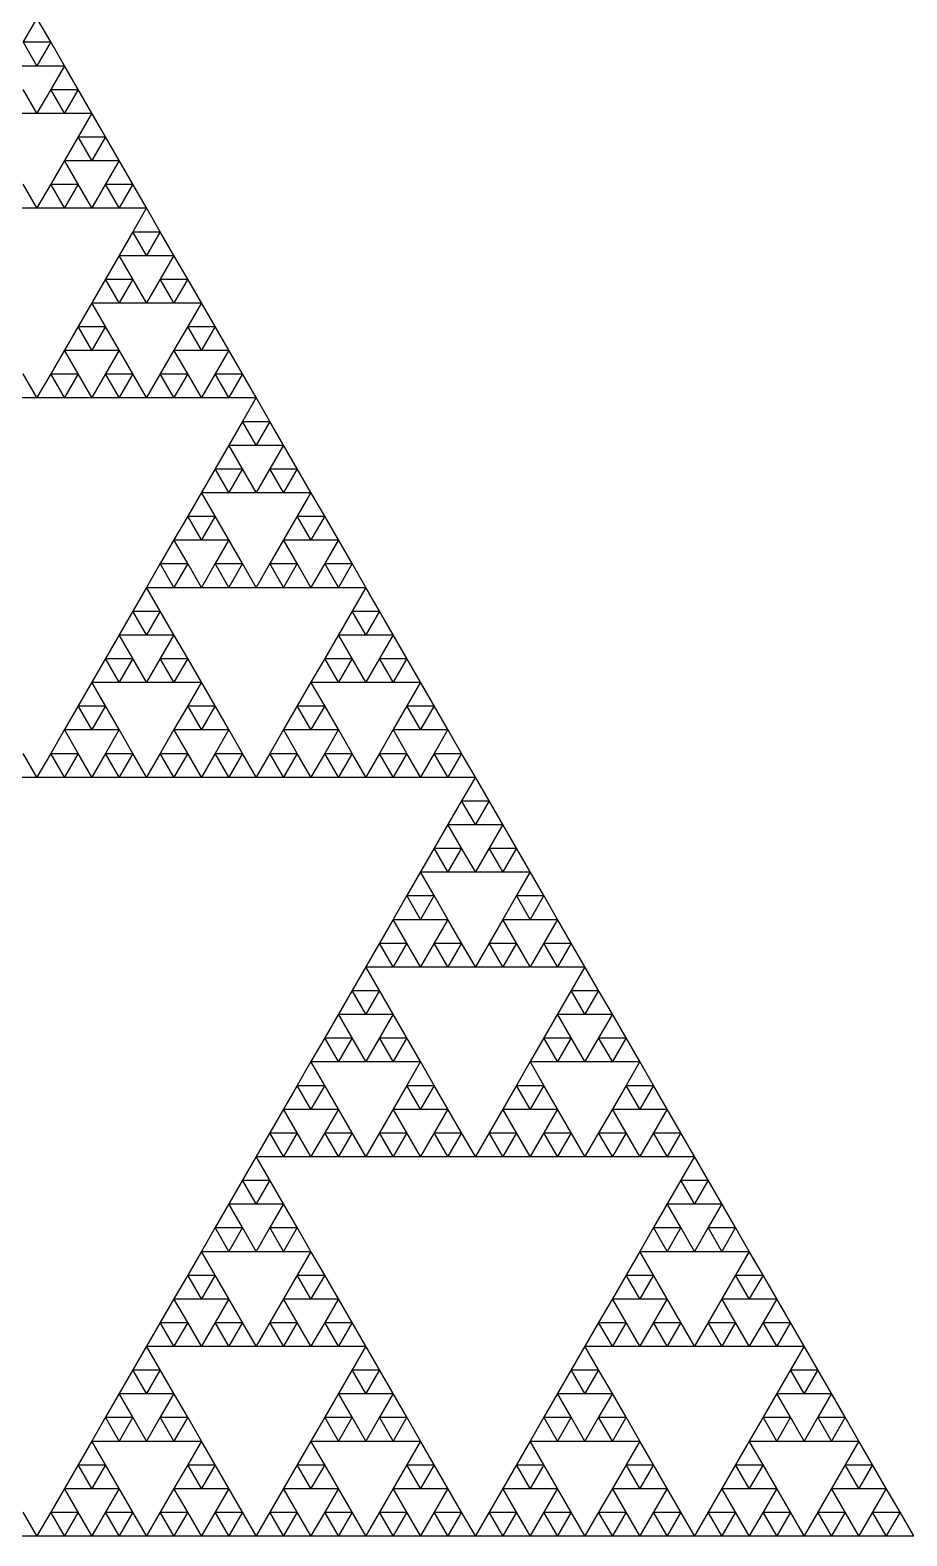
# Model space of a CAD drawing. Header units: metres. Extents: x -50 to 50, y -29 to 58.
# Drawn here: x 18.7 to 24.95, y -28.87 to -18.13 of the extents above; entities that cross this region are included whole.
import ezdxf

# ---------------------------------------------------------------- set-up
doc = ezdxf.new("R2010")
doc.units = ezdxf.units.M

msp = doc.modelspace()

# ---------------------------------------------------------------- linework, layer by layer
for p, q in [((18.75, -18.0422), (18.6523, -18.2114)), ((18.8477, -18.2114), (18.75, -18.0422)), ((18.75, -18.3805), (18.6523, -18.2114)), ((18.6523, -18.2114), (18.8477, -18.2114)), ((18.8477, -18.2114), (18.75, -18.3805)), ((18.9453, -18.3805), (18.8477, -18.2114)), ((18.5547, -18.3805), (18.75, -18.3805)), ((18.75, -18.3805), (18.9453, -18.3805)), ((18.9453, -18.3805), (18.8477, -18.5496)), ((19.043, -18.5496), (18.9453, -18.3805)), ((18.75, -18.7188), (18.6523, -18.5496)), ((18.8477, -18.5496), (18.75, -18.7188)), ((18.9453, -18.7188), (18.8477, -18.5496)), ((18.8477, -18.5496), (19.043, -18.5496)), ((19.043, -18.5496), (18.9453, -18.7188)), ((19.1406, -18.7188), (19.043, -18.5496)), ((18.5547, -18.7188), (18.75, -18.7188)), ((18.75, -18.7188), (18.9453, -18.7188)), ((18.9453, -18.7188), (19.1406, -18.7188)), ((19.1406, -18.7188), (19.043, -18.8879)), ((19.2383, -18.8879), (19.1406, -18.7188)), ((19.043, -18.8879), (18.9453, -19.0571)), ((19.1406, -19.0571), (19.043, -18.8879)), ((19.043, -18.8879), (19.2383, -18.8879)), ((19.2383, -18.8879), (19.1406, -19.0571)), ((19.3359, -19.0571), (19.2383, -18.8879)), ((18.9453, -19.0571), (18.8477, -19.2262)), ((19.043, -19.2262), (18.9453, -19.0571)), ((18.9453, -19.0571), (19.1406, -19.0571)), ((19.1406, -19.0571), (19.3359, -19.0571)), ((19.3359, -19.0571), (19.2383, -19.2262)), ((19.4336, -19.2262), (19.3359, -19.0571)), ((18.75, -19.3954), (18.6523, -19.2262)), ((18.8477, -19.2262), (18.75, -19.3954)), ((18.9453, -19.3954), (18.8477, -19.2262)), ((18.8477, -19.2262), (19.043, -19.2262)), ((19.043, -19.2262), (18.9453, -19.3954)), ((19.1406, -19.3954), (19.043, -19.2262)), ((19.2383, -19.2262), (19.1406, -19.3954)), ((19.3359, -19.3954), (19.2383, -19.2262)), ((19.2383, -19.2262), (19.4336, -19.2262)), ((19.4336, -19.2262), (19.3359, -19.3954)), ((19.5312, -19.3954), (19.4336, -19.2262)), ((18.5547, -19.3954), (18.75, -19.3954)), ((18.75, -19.3954), (18.9453, -19.3954)), ((18.9453, -19.3954), (19.1406, -19.3954)), ((19.1406, -19.3954), (19.3359, -19.3954)), ((19.3359, -19.3954), (19.5312, -19.3954)), ((19.5312, -19.3954), (19.4336, -19.5645)), ((19.6289, -19.5645), (19.5312, -19.3954)), ((19.4336, -19.5645), (19.3359, -19.7337)), ((19.5312, -19.7337), (19.4336, -19.5645)), ((19.4336, -19.5645), (19.6289, -19.5645)), ((19.6289, -19.5645), (19.5312, -19.7337)), ((19.7266, -19.7337), (19.6289, -19.5645)), ((19.3359, -19.7337), (19.2383, -19.9028)), ((19.4336, -19.9028), (19.3359, -19.7337)), ((19.3359, -19.7337), (19.5312, -19.7337)), ((19.5312, -19.7337), (19.7266, -19.7337)), ((19.7266, -19.7337), (19.6289, -19.9028)), ((19.8242, -19.9028), (19.7266, -19.7337)), ((19.2383, -19.9028), (19.1406, -20.072)), ((19.3359, -20.072), (19.2383, -19.9028)), ((19.2383, -19.9028), (19.4336, -19.9028)), ((19.4336, -19.9028), (19.3359, -20.072)), ((19.5312, -20.072), (19.4336, -19.9028)), ((19.6289, -19.9028), (19.5312, -20.072)), ((19.7266, -20.072), (19.6289, -19.9028)), ((19.6289, -19.9028), (19.8242, -19.9028)), ((19.8242, -19.9028), (19.7266, -20.072)), ((19.9219, -20.072), (19.8242, -19.9028)), ((19.1406, -20.072), (19.043, -20.2411)), ((19.2383, -20.2411), (19.1406, -20.072)), ((19.1406, -20.072), (19.3359, -20.072)), ((19.3359, -20.072), (19.5312, -20.072)), ((19.5312, -20.072), (19.7266, -20.072)), ((19.7266, -20.072), (19.9219, -20.072)), ((19.9219, -20.072), (19.8242, -20.2411)), ((20.0195, -20.2411), (19.9219, -20.072)), ((19.043, -20.2411), (18.9453, -20.4102)), ((19.1406, -20.4102), (19.043, -20.2411)), ((19.043, -20.2411), (19.2383, -20.2411)), ((19.2383, -20.2411), (19.1406, -20.4102)), ((19.3359, -20.4102), (19.2383, -20.2411)), ((19.8242, -20.2411), (19.7266, -20.4102)), ((19.9219, -20.4102), (19.8242, -20.2411)), ((19.8242, -20.2411), (20.0195, -20.2411)), ((20.0195, -20.2411), (19.9219, -20.4102)), ((20.1172, -20.4102), (20.0195, -20.2411)), ((18.9453, -20.4102), (18.8477, -20.5794)), ((19.043, -20.5794), (18.9453, -20.4102)), ((18.9453, -20.4102), (19.1406, -20.4102)), ((19.1406, -20.4102), (19.3359, -20.4102)), ((19.3359, -20.4102), (19.2383, -20.5794)), ((19.4336, -20.5794), (19.3359, -20.4102)), ((19.7266, -20.4102), (19.6289, -20.5794)), ((19.8242, -20.5794), (19.7266, -20.4102)), ((19.7266, -20.4102), (19.9219, -20.4102)), ((19.9219, -20.4102), (20.1172, -20.4102)), ((20.1172, -20.4102), (20.0195, -20.5794)), ((20.2148, -20.5794), (20.1172, -20.4102)), ((18.75, -20.7485), (18.6523, -20.5794)), ((18.8477, -20.5794), (18.75, -20.7485)), ((18.9453, -20.7485), (18.8477, -20.5794)), ((18.8477, -20.5794), (19.043, -20.5794)), ((19.043, -20.5794), (18.9453, -20.7485)), ((19.1406, -20.7485), (19.043, -20.5794)), ((19.2383, -20.5794), (19.1406, -20.7485)), ((19.3359, -20.7485), (19.2383, -20.5794)), ((19.2383, -20.5794), (19.4336, -20.5794)), ((19.4336, -20.5794), (19.3359, -20.7485)), ((19.5312, -20.7485), (19.4336, -20.5794)), ((19.6289, -20.5794), (19.5312, -20.7485)), ((19.7266, -20.7485), (19.6289, -20.5794)), ((19.6289, -20.5794), (19.8242, -20.5794)), ((19.8242, -20.5794), (19.7266, -20.7485)), ((19.9219, -20.7485), (19.8242, -20.5794)), ((20.0195, -20.5794), (19.9219, -20.7485)), ((20.1172, -20.7485), (20.0195, -20.5794)), ((20.0195, -20.5794), (20.2148, -20.5794)), ((20.2148, -20.5794), (20.1172, -20.7485)), ((20.3125, -20.7485), (20.2148, -20.5794)), ((18.5547, -20.7485), (18.75, -20.7485)), ((18.75, -20.7485), (18.9453, -20.7485)), ((18.9453, -20.7485), (19.1406, -20.7485)), ((19.1406, -20.7485), (19.3359, -20.7485)), ((19.3359, -20.7485), (19.5312, -20.7485)), ((19.5312, -20.7485), (19.7266, -20.7485)), ((19.7266, -20.7485), (19.9219, -20.7485)), ((19.9219, -20.7485), (20.1172, -20.7485)), ((20.1172, -20.7485), (20.3125, -20.7485)), ((20.3125, -20.7485), (20.2148, -20.9177)), ((20.4102, -20.9177), (20.3125, -20.7485)), ((20.2148, -20.9177), (20.1172, -21.0868)), ((20.3125, -21.0868), (20.2148, -20.9177)), ((20.2148, -20.9177), (20.4102, -20.9177)), ((20.4102, -20.9177), (20.3125, -21.0868)), ((20.5078, -21.0868), (20.4102, -20.9177)), ((20.1172, -21.0868), (20.0195, -21.256)), ((20.2148, -21.256), (20.1172, -21.0868)), ((20.1172, -21.0868), (20.3125, -21.0868)), ((20.3125, -21.0868), (20.5078, -21.0868)), ((20.5078, -21.0868), (20.4102, -21.256)), ((20.6055, -21.256), (20.5078, -21.0868)), ((20.0195, -21.256), (19.9219, -21.4251)), ((20.1172, -21.4251), (20.0195, -21.256)), ((20.0195, -21.256), (20.2148, -21.256)), ((20.2148, -21.256), (20.1172, -21.4251)), ((20.3125, -21.4251), (20.2148, -21.256)), ((20.4102, -21.256), (20.3125, -21.4251)), ((20.5078, -21.4251), (20.4102, -21.256)), ((20.4102, -21.256), (20.6055, -21.256)), ((20.6055, -21.256), (20.5078, -21.4251)), ((20.7031, -21.4251), (20.6055, -21.256)), ((19.9219, -21.4251), (19.8242, -21.5943)), ((20.0195, -21.5943), (19.9219, -21.4251)), ((19.9219, -21.4251), (20.1172, -21.4251)), ((20.1172, -21.4251), (20.3125, -21.4251)), ((20.3125, -21.4251), (20.5078, -21.4251)), ((20.5078, -21.4251), (20.7031, -21.4251)), ((20.7031, -21.4251), (20.6055, -21.5943)), ((20.8008, -21.5943), (20.7031, -21.4251)), ((19.8242, -21.5943), (19.7266, -21.7634)), ((19.9219, -21.7634), (19.8242, -21.5943)), ((19.8242, -21.5943), (20.0195, -21.5943)), ((20.0195, -21.5943), (19.9219, -21.7634)), ((20.1172, -21.7634), (20.0195, -21.5943)), ((20.6055, -21.5943), (20.5078, -21.7634)), ((20.7031, -21.7634), (20.6055, -21.5943)), ((20.6055, -21.5943), (20.8008, -21.5943)), ((20.8008, -21.5943), (20.7031, -21.7634)), ((20.8984, -21.7634), (20.8008, -21.5943)), ((19.7266, -21.7634), (19.6289, -21.9325)), ((19.8242, -21.9325), (19.7266, -21.7634)), ((19.7266, -21.7634), (19.9219, -21.7634)), ((19.9219, -21.7634), (20.1172, -21.7634)), ((20.1172, -21.7634), (20.0195, -21.9325)), ((20.2148, -21.9325), (20.1172, -21.7634)), ((20.5078, -21.7634), (20.4102, -21.9325)), ((20.6055, -21.9325), (20.5078, -21.7634)), ((20.5078, -21.7634), (20.7031, -21.7634)), ((20.7031, -21.7634), (20.8984, -21.7634)), ((20.8984, -21.7634), (20.8008, -21.9325)), ((20.9961, -21.9325), (20.8984, -21.7634)), ((19.6289, -21.9325), (19.5312, -22.1017)), ((19.7266, -22.1017), (19.6289, -21.9325)), ((19.6289, -21.9325), (19.8242, -21.9325)), ((19.8242, -21.9325), (19.7266, -22.1017)), ((19.9219, -22.1017), (19.8242, -21.9325)), ((20.0195, -21.9325), (19.9219, -22.1017)), ((20.1172, -22.1017), (20.0195, -21.9325)), ((20.0195, -21.9325), (20.2148, -21.9325)), ((20.2148, -21.9325), (20.1172, -22.1017)), ((20.3125, -22.1017), (20.2148, -21.9325)), ((20.4102, -21.9325), (20.3125, -22.1017)), ((20.5078, -22.1017), (20.4102, -21.9325)), ((20.4102, -21.9325), (20.6055, -21.9325)), ((20.6055, -21.9325), (20.5078, -22.1017)), ((20.7031, -22.1017), (20.6055, -21.9325)), ((20.8008, -21.9325), (20.7031, -22.1017)), ((20.8984, -22.1017), (20.8008, -21.9325)), ((20.8008, -21.9325), (20.9961, -21.9325)), ((20.9961, -21.9325), (20.8984, -22.1017)), ((21.0938, -22.1017), (20.9961, -21.9325)), ((19.5312, -22.1017), (19.4336, -22.2708)), ((19.6289, -22.2708), (19.5312, -22.1017)), ((19.5312, -22.1017), (19.7266, -22.1017)), ((19.7266, -22.1017), (19.9219, -22.1017)), ((19.9219, -22.1017), (20.1172, -22.1017)), ((20.1172, -22.1017), (20.3125, -22.1017)), ((20.3125, -22.1017), (20.5078, -22.1017)), ((20.5078, -22.1017), (20.7031, -22.1017)), ((20.7031, -22.1017), (20.8984, -22.1017)), ((20.8984, -22.1017), (21.0938, -22.1017)), ((21.0938, -22.1017), (20.9961, -22.2708)), ((21.1914, -22.2708), (21.0938, -22.1017)), ((19.4336, -22.2708), (19.3359, -22.44)), ((19.5312, -22.44), (19.4336, -22.2708)), ((19.4336, -22.2708), (19.6289, -22.2708)), ((19.6289, -22.2708), (19.5312, -22.44)), ((19.7266, -22.44), (19.6289, -22.2708)), ((20.9961, -22.2708), (20.8984, -22.44)), ((21.0938, -22.44), (20.9961, -22.2708)), ((20.9961, -22.2708), (21.1914, -22.2708)), ((21.1914, -22.2708), (21.0938, -22.44)), ((21.2891, -22.44), (21.1914, -22.2708)), ((19.3359, -22.44), (19.2383, -22.6091)), ((19.4336, -22.6091), (19.3359, -22.44)), ((19.3359, -22.44), (19.5312, -22.44)), ((19.5312, -22.44), (19.7266, -22.44)), ((19.7266, -22.44), (19.6289, -22.6091)), ((19.8242, -22.6091), (19.7266, -22.44)), ((20.8984, -22.44), (20.8008, -22.6091)), ((20.9961, -22.6091), (20.8984, -22.44)), ((20.8984, -22.44), (21.0938, -22.44)), ((21.0938, -22.44), (21.2891, -22.44)), ((21.2891, -22.44), (21.1914, -22.6091)), ((21.3867, -22.6091), (21.2891, -22.44)), ((19.2383, -22.6091), (19.1406, -22.7783)), ((19.3359, -22.7783), (19.2383, -22.6091)), ((19.2383, -22.6091), (19.4336, -22.6091)), ((19.4336, -22.6091), (19.3359, -22.7783)), ((19.5312, -22.7783), (19.4336, -22.6091)), ((19.6289, -22.6091), (19.5312, -22.7783)), ((19.7266, -22.7783), (19.6289, -22.6091)), ((19.6289, -22.6091), (19.8242, -22.6091)), ((19.8242, -22.6091), (19.7266, -22.7783)), ((19.9219, -22.7783), (19.8242, -22.6091)), ((20.8008, -22.6091), (20.7031, -22.7783)), ((20.8984, -22.7783), (20.8008, -22.6091)), ((20.8008, -22.6091), (20.9961, -22.6091)), ((20.9961, -22.6091), (20.8984, -22.7783)), ((21.0938, -22.7783), (20.9961, -22.6091)), ((21.1914, -22.6091), (21.0938, -22.7783)), ((21.2891, -22.7783), (21.1914, -22.6091)), ((21.1914, -22.6091), (21.3867, -22.6091)), ((21.3867, -22.6091), (21.2891, -22.7783)), ((21.4844, -22.7783), (21.3867, -22.6091)), ((19.1406, -22.7783), (19.043, -22.9474)), ((19.2383, -22.9474), (19.1406, -22.7783)), ((19.1406, -22.7783), (19.3359, -22.7783)), ((19.3359, -22.7783), (19.5312, -22.7783)), ((19.5312, -22.7783), (19.7266, -22.7783)), ((19.7266, -22.7783), (19.9219, -22.7783)), ((19.9219, -22.7783), (19.8242, -22.9474)), ((20.0195, -22.9474), (19.9219, -22.7783)), ((20.7031, -22.7783), (20.6055, -22.9474)), ((20.8008, -22.9474), (20.7031, -22.7783)), ((20.7031, -22.7783), (20.8984, -22.7783)), ((20.8984, -22.7783), (21.0938, -22.7783)), ((21.0938, -22.7783), (21.2891, -22.7783)), ((21.2891, -22.7783), (21.4844, -22.7783)), ((21.4844, -22.7783), (21.3867, -22.9474)), ((21.582, -22.9474), (21.4844, -22.7783)), ((19.043, -22.9474), (18.9453, -23.1166)), ((19.1406, -23.1166), (19.043, -22.9474)), ((19.043, -22.9474), (19.2383, -22.9474)), ((19.2383, -22.9474), (19.1406, -23.1166)), ((19.3359, -23.1166), (19.2383, -22.9474)), ((19.8242, -22.9474), (19.7266, -23.1166)), ((19.9219, -23.1166), (19.8242, -22.9474)), ((19.8242, -22.9474), (20.0195, -22.9474)), ((20.0195, -22.9474), (19.9219, -23.1166)), ((20.1172, -23.1166), (20.0195, -22.9474)), ((20.6055, -22.9474), (20.5078, -23.1166)), ((20.7031, -23.1166), (20.6055, -22.9474)), ((20.6055, -22.9474), (20.8008, -22.9474)), ((20.8008, -22.9474), (20.7031, -23.1166)), ((20.8984, -23.1166), (20.8008, -22.9474)), ((21.3867, -22.9474), (21.2891, -23.1166)), ((21.4844, -23.1166), (21.3867, -22.9474)), ((21.3867, -22.9474), (21.582, -22.9474)), ((21.582, -22.9474), (21.4844, -23.1166)), ((21.6797, -23.1166), (21.582, -22.9474)), ((18.9453, -23.1166), (18.8477, -23.2857)), ((19.043, -23.2857), (18.9453, -23.1166)), ((18.9453, -23.1166), (19.1406, -23.1166)), ((19.1406, -23.1166), (19.3359, -23.1166)), ((19.3359, -23.1166), (19.2383, -23.2857)), ((19.4336, -23.2857), (19.3359, -23.1166)), ((19.7266, -23.1166), (19.6289, -23.2857)), ((19.8242, -23.2857), (19.7266, -23.1166)), ((19.7266, -23.1166), (19.9219, -23.1166)), ((19.9219, -23.1166), (20.1172, -23.1166)), ((20.1172, -23.1166), (20.0195, -23.2857)), ((20.2148, -23.2857), (20.1172, -23.1166)), ((20.5078, -23.1166), (20.4102, -23.2857)), ((20.6055, -23.2857), (20.5078, -23.1166)), ((20.5078, -23.1166), (20.7031, -23.1166)), ((20.7031, -23.1166), (20.8984, -23.1166)), ((20.8984, -23.1166), (20.8008, -23.2857)), ((20.9961, -23.2857), (20.8984, -23.1166)), ((21.2891, -23.1166), (21.1914, -23.2857)), ((21.3867, -23.2857), (21.2891, -23.1166)), ((21.2891, -23.1166), (21.4844, -23.1166)), ((21.4844, -23.1166), (21.6797, -23.1166)), ((21.6797, -23.1166), (21.582, -23.2857)), ((21.7773, -23.2857), (21.6797, -23.1166)), ((18.75, -23.4549), (18.6523, -23.2857)), ((18.8477, -23.2857), (18.75, -23.4549)), ((18.9453, -23.4549), (18.8477, -23.2857)), ((18.8477, -23.2857), (19.043, -23.2857)), ((19.043, -23.2857), (18.9453, -23.4549)), ((19.1406, -23.4549), (19.043, -23.2857)), ((19.2383, -23.2857), (19.1406, -23.4549)), ((19.3359, -23.4549), (19.2383, -23.2857)), ((19.2383, -23.2857), (19.4336, -23.2857)), ((19.4336, -23.2857), (19.3359, -23.4549)), ((19.5312, -23.4549), (19.4336, -23.2857)), ((19.6289, -23.2857), (19.5312, -23.4549)), ((19.7266, -23.4549), (19.6289, -23.2857)), ((19.6289, -23.2857), (19.8242, -23.2857)), ((19.8242, -23.2857), (19.7266, -23.4549)), ((19.9219, -23.4549), (19.8242, -23.2857)), ((20.0195, -23.2857), (19.9219, -23.4549)), ((20.1172, -23.4549), (20.0195, -23.2857)), ((20.0195, -23.2857), (20.2148, -23.2857)), ((20.2148, -23.2857), (20.1172, -23.4549)), ((20.3125, -23.4549), (20.2148, -23.2857)), ((20.4102, -23.2857), (20.3125, -23.4549)), ((20.5078, -23.4549), (20.4102, -23.2857)), ((20.4102, -23.2857), (20.6055, -23.2857)), ((20.6055, -23.2857), (20.5078, -23.4549)), ((20.7031, -23.4549), (20.6055, -23.2857)), ((20.8008, -23.2857), (20.7031, -23.4549)), ((20.8984, -23.4549), (20.8008, -23.2857)), ((20.8008, -23.2857), (20.9961, -23.2857)), ((20.9961, -23.2857), (20.8984, -23.4549)), ((21.0938, -23.4549), (20.9961, -23.2857)), ((21.1914, -23.2857), (21.0938, -23.4549)), ((21.2891, -23.4549), (21.1914, -23.2857)), ((21.1914, -23.2857), (21.3867, -23.2857)), ((21.3867, -23.2857), (21.2891, -23.4549)), ((21.4844, -23.4549), (21.3867, -23.2857)), ((21.582, -23.2857), (21.4844, -23.4549)), ((21.6797, -23.4549), (21.582, -23.2857)), ((21.582, -23.2857), (21.7773, -23.2857)), ((21.7773, -23.2857), (21.6797, -23.4549)), ((21.875, -23.4549), (21.7773, -23.2857)), ((18.5547, -23.4549), (18.75, -23.4549)), ((18.75, -23.4549), (18.9453, -23.4549)), ((18.9453, -23.4549), (19.1406, -23.4549)), ((19.1406, -23.4549), (19.3359, -23.4549)), ((19.3359, -23.4549), (19.5312, -23.4549)), ((19.5312, -23.4549), (19.7266, -23.4549)), ((19.7266, -23.4549), (19.9219, -23.4549)), ((19.9219, -23.4549), (20.1172, -23.4549)), ((20.1172, -23.4549), (20.3125, -23.4549)), ((20.3125, -23.4549), (20.5078, -23.4549)), ((20.5078, -23.4549), (20.7031, -23.4549)), ((20.7031, -23.4549), (20.8984, -23.4549)), ((20.8984, -23.4549), (21.0938, -23.4549)), ((21.0938, -23.4549), (21.2891, -23.4549)), ((21.2891, -23.4549), (21.4844, -23.4549)), ((21.4844, -23.4549), (21.6797, -23.4549)), ((21.6797, -23.4549), (21.875, -23.4549)), ((21.875, -23.4549), (21.7773, -23.624)), ((21.9727, -23.624), (21.875, -23.4549)), ((21.7773, -23.624), (21.6797, -23.7932)), ((21.875, -23.7932), (21.7773, -23.624)), ((21.7773, -23.624), (21.9727, -23.624)), ((21.9727, -23.624), (21.875, -23.7932)), ((22.0703, -23.7932), (21.9727, -23.624)), ((21.6797, -23.7932), (21.582, -23.9623)), ((21.7773, -23.9623), (21.6797, -23.7932)), ((21.6797, -23.7932), (21.875, -23.7932)), ((21.875, -23.7932), (22.0703, -23.7932)), ((22.0703, -23.7932), (21.9727, -23.9623)), ((22.168, -23.9623), (22.0703, -23.7932)), ((21.582, -23.9623), (21.4844, -24.1314)), ((21.6797, -24.1314), (21.582, -23.9623)), ((21.582, -23.9623), (21.7773, -23.9623)), ((21.7773, -23.9623), (21.6797, -24.1314)), ((21.875, -24.1314), (21.7773, -23.9623)), ((21.9727, -23.9623), (21.875, -24.1314)), ((22.0703, -24.1314), (21.9727, -23.9623)), ((21.9727, -23.9623), (22.168, -23.9623)), ((22.168, -23.9623), (22.0703, -24.1314)), ((22.2656, -24.1314), (22.168, -23.9623)), ((21.4844, -24.1314), (21.3867, -24.3006)), ((21.582, -24.3006), (21.4844, -24.1314)), ((21.4844, -24.1314), (21.6797, -24.1314)), ((21.6797, -24.1314), (21.875, -24.1314)), ((21.875, -24.1314), (22.0703, -24.1314)), ((22.0703, -24.1314), (22.2656, -24.1314)), ((22.2656, -24.1314), (22.168, -24.3006)), ((22.3633, -24.3006), (22.2656, -24.1314)), ((21.3867, -24.3006), (21.2891, -24.4697)), ((21.4844, -24.4697), (21.3867, -24.3006)), ((21.3867, -24.3006), (21.582, -24.3006)), ((21.582, -24.3006), (21.4844, -24.4697)), ((21.6797, -24.4697), (21.582, -24.3006)), ((22.168, -24.3006), (22.0703, -24.4697)), ((22.2656, -24.4697), (22.168, -24.3006)), ((22.168, -24.3006), (22.3633, -24.3006)), ((22.3633, -24.3006), (22.2656, -24.4697)), ((22.4609, -24.4697), (22.3633, -24.3006)), ((21.2891, -24.4697), (21.1914, -24.6389)), ((21.3867, -24.6389), (21.2891, -24.4697)), ((21.2891, -24.4697), (21.4844, -24.4697)), ((21.4844, -24.4697), (21.6797, -24.4697)), ((21.6797, -24.4697), (21.582, -24.6389)), ((21.7773, -24.6389), (21.6797, -24.4697)), ((22.0703, -24.4697), (21.9727, -24.6389)), ((22.168, -24.6389), (22.0703, -24.4697)), ((22.0703, -24.4697), (22.2656, -24.4697)), ((22.2656, -24.4697), (22.4609, -24.4697)), ((22.4609, -24.4697), (22.3633, -24.6389)), ((22.5586, -24.6389), (22.4609, -24.4697)), ((21.1914, -24.6389), (21.0938, -24.808)), ((21.2891, -24.808), (21.1914, -24.6389)), ((21.1914, -24.6389), (21.3867, -24.6389)), ((21.3867, -24.6389), (21.2891, -24.808)), ((21.4844, -24.808), (21.3867, -24.6389)), ((21.582, -24.6389), (21.4844, -24.808)), ((21.6797, -24.808), (21.582, -24.6389)), ((21.582, -24.6389), (21.7773, -24.6389)), ((21.7773, -24.6389), (21.6797, -24.808)), ((21.875, -24.808), (21.7773, -24.6389)), ((21.9727, -24.6389), (21.875, -24.808)), ((22.0703, -24.808), (21.9727, -24.6389)), ((21.9727, -24.6389), (22.168, -24.6389)), ((22.168, -24.6389), (22.0703, -24.808)), ((22.2656, -24.808), (22.168, -24.6389)), ((22.3633, -24.6389), (22.2656, -24.808)), ((22.4609, -24.808), (22.3633, -24.6389)), ((22.3633, -24.6389), (22.5586, -24.6389)), ((22.5586, -24.6389), (22.4609, -24.808)), ((22.6562, -24.808), (22.5586, -24.6389)), ((21.0938, -24.808), (20.9961, -24.9772)), ((21.1914, -24.9772), (21.0938, -24.808)), ((21.0938, -24.808), (21.2891, -24.808)), ((21.2891, -24.808), (21.4844, -24.808)), ((21.4844, -24.808), (21.6797, -24.808)), ((21.6797, -24.808), (21.875, -24.808)), ((21.875, -24.808), (22.0703, -24.808)), ((22.0703, -24.808), (22.2656, -24.808)), ((22.2656, -24.808), (22.4609, -24.808)), ((22.4609, -24.808), (22.6562, -24.808)), ((22.6562, -24.808), (22.5586, -24.9772)), ((22.7539, -24.9772), (22.6562, -24.808)), ((20.9961, -24.9772), (20.8984, -25.1463)), ((21.0938, -25.1463), (20.9961, -24.9772)), ((20.9961, -24.9772), (21.1914, -24.9772)), ((21.1914, -24.9772), (21.0938, -25.1463)), ((21.2891, -25.1463), (21.1914, -24.9772)), ((22.5586, -24.9772), (22.4609, -25.1463)), ((22.6562, -25.1463), (22.5586, -24.9772)), ((22.5586, -24.9772), (22.7539, -24.9772)), ((22.7539, -24.9772), (22.6562, -25.1463)), ((22.8516, -25.1463), (22.7539, -24.9772)), ((20.8984, -25.1463), (20.8008, -25.3155)), ((20.9961, -25.3155), (20.8984, -25.1463)), ((20.8984, -25.1463), (21.0938, -25.1463)), ((21.0938, -25.1463), (21.2891, -25.1463)), ((21.2891, -25.1463), (21.1914, -25.3155)), ((21.3867, -25.3155), (21.2891, -25.1463)), ((22.4609, -25.1463), (22.3633, -25.3155)), ((22.5586, -25.3155), (22.4609, -25.1463)), ((22.4609, -25.1463), (22.6562, -25.1463)), ((22.6562, -25.1463), (22.8516, -25.1463)), ((22.8516, -25.1463), (22.7539, -25.3155)), ((22.9492, -25.3155), (22.8516, -25.1463)), ((20.8008, -25.3155), (20.7031, -25.4846)), ((20.8984, -25.4846), (20.8008, -25.3155)), ((20.8008, -25.3155), (20.9961, -25.3155)), ((20.9961, -25.3155), (20.8984, -25.4846)), ((21.0938, -25.4846), (20.9961, -25.3155)), ((21.1914, -25.3155), (21.0938, -25.4846)), ((21.2891, -25.4846), (21.1914, -25.3155)), ((21.1914, -25.3155), (21.3867, -25.3155)), ((21.3867, -25.3155), (21.2891, -25.4846)), ((21.4844, -25.4846), (21.3867, -25.3155)), ((22.3633, -25.3155), (22.2656, -25.4846)), ((22.4609, -25.4846), (22.3633, -25.3155)), ((22.3633, -25.3155), (22.5586, -25.3155)), ((22.5586, -25.3155), (22.4609, -25.4846)), ((22.6562, -25.4846), (22.5586, -25.3155)), ((22.7539, -25.3155), (22.6562, -25.4846)), ((22.8516, -25.4846), (22.7539, -25.3155)), ((22.7539, -25.3155), (22.9492, -25.3155)), ((22.9492, -25.3155), (22.8516, -25.4846)), ((23.0469, -25.4846), (22.9492, -25.3155)), ((20.7031, -25.4846), (20.6055, -25.6538)), ((20.8008, -25.6538), (20.7031, -25.4846)), ((20.7031, -25.4846), (20.8984, -25.4846)), ((20.8984, -25.4846), (21.0938, -25.4846)), ((21.0938, -25.4846), (21.2891, -25.4846)), ((21.2891, -25.4846), (21.4844, -25.4846)), ((21.4844, -25.4846), (21.3867, -25.6538)), ((21.582, -25.6538), (21.4844, -25.4846)), ((22.2656, -25.4846), (22.168, -25.6538)), ((22.3633, -25.6538), (22.2656, -25.4846)), ((22.2656, -25.4846), (22.4609, -25.4846)), ((22.4609, -25.4846), (22.6562, -25.4846)), ((22.6562, -25.4846), (22.8516, -25.4846)), ((22.8516, -25.4846), (23.0469, -25.4846)), ((23.0469, -25.4846), (22.9492, -25.6538)), ((23.1445, -25.6538), (23.0469, -25.4846)), ((20.6055, -25.6538), (20.5078, -25.8229)), ((20.7031, -25.8229), (20.6055, -25.6538)), ((20.6055, -25.6538), (20.8008, -25.6538)), ((20.8008, -25.6538), (20.7031, -25.8229)), ((20.8984, -25.8229), (20.8008, -25.6538)), ((21.3867, -25.6538), (21.2891, -25.8229)), ((21.4844, -25.8229), (21.3867, -25.6538)), ((21.3867, -25.6538), (21.582, -25.6538)), ((21.582, -25.6538), (21.4844, -25.8229)), ((21.6797, -25.8229), (21.582, -25.6538)), ((22.168, -25.6538), (22.0703, -25.8229)), ((22.2656, -25.8229), (22.168, -25.6538)), ((22.168, -25.6538), (22.3633, -25.6538)), ((22.3633, -25.6538), (22.2656, -25.8229)), ((22.4609, -25.8229), (22.3633, -25.6538)), ((22.9492, -25.6538), (22.8516, -25.8229)), ((23.0469, -25.8229), (22.9492, -25.6538)), ((22.9492, -25.6538), (23.1445, -25.6538)), ((23.1445, -25.6538), (23.0469, -25.8229)), ((23.2422, -25.8229), (23.1445, -25.6538)), ((20.5078, -25.8229), (20.4102, -25.992)), ((20.6055, -25.992), (20.5078, -25.8229)), ((20.5078, -25.8229), (20.7031, -25.8229)), ((20.7031, -25.8229), (20.8984, -25.8229)), ((20.8984, -25.8229), (20.8008, -25.992)), ((20.9961, -25.992), (20.8984, -25.8229)), ((21.2891, -25.8229), (21.1914, -25.992)), ((21.3867, -25.992), (21.2891, -25.8229)), ((21.2891, -25.8229), (21.4844, -25.8229)), ((21.4844, -25.8229), (21.6797, -25.8229)), ((21.6797, -25.8229), (21.582, -25.992)), ((21.7773, -25.992), (21.6797, -25.8229)), ((22.0703, -25.8229), (21.9727, -25.992)), ((22.168, -25.992), (22.0703, -25.8229)), ((22.0703, -25.8229), (22.2656, -25.8229)), ((22.2656, -25.8229), (22.4609, -25.8229)), ((22.4609, -25.8229), (22.3633, -25.992)), ((22.5586, -25.992), (22.4609, -25.8229)), ((22.8516, -25.8229), (22.7539, -25.992)), ((22.9492, -25.992), (22.8516, -25.8229)), ((22.8516, -25.8229), (23.0469, -25.8229)), ((23.0469, -25.8229), (23.2422, -25.8229)), ((23.2422, -25.8229), (23.1445, -25.992)), ((23.3398, -25.992), (23.2422, -25.8229)), ((20.4102, -25.992), (20.3125, -26.1612)), ((20.5078, -26.1612), (20.4102, -25.992)), ((20.4102, -25.992), (20.6055, -25.992)), ((20.6055, -25.992), (20.5078, -26.1612)), ((20.7031, -26.1612), (20.6055, -25.992)), ((20.8008, -25.992), (20.7031, -26.1612)), ((20.8984, -26.1612), (20.8008, -25.992)), ((20.8008, -25.992), (20.9961, -25.992)), ((20.9961, -25.992), (20.8984, -26.1612)), ((21.0938, -26.1612), (20.9961, -25.992)), ((21.1914, -25.992), (21.0938, -26.1612)), ((21.2891, -26.1612), (21.1914, -25.992)), ((21.1914, -25.992), (21.3867, -25.992)), ((21.3867, -25.992), (21.2891, -26.1612)), ((21.4844, -26.1612), (21.3867, -25.992)), ((21.582, -25.992), (21.4844, -26.1612)), ((21.6797, -26.1612), (21.582, -25.992)), ((21.582, -25.992), (21.7773, -25.992)), ((21.7773, -25.992), (21.6797, -26.1612)), ((21.875, -26.1612), (21.7773, -25.992)), ((21.9727, -25.992), (21.875, -26.1612)), ((22.0703, -26.1612), (21.9727, -25.992)), ((21.9727, -25.992), (22.168, -25.992)), ((22.168, -25.992), (22.0703, -26.1612)), ((22.2656, -26.1612), (22.168, -25.992)), ((22.3633, -25.992), (22.2656, -26.1612)), ((22.4609, -26.1612), (22.3633, -25.992)), ((22.3633, -25.992), (22.5586, -25.992)), ((22.5586, -25.992), (22.4609, -26.1612)), ((22.6562, -26.1612), (22.5586, -25.992)), ((22.7539, -25.992), (22.6562, -26.1612)), ((22.8516, -26.1612), (22.7539, -25.992)), ((22.7539, -25.992), (22.9492, -25.992)), ((22.9492, -25.992), (22.8516, -26.1612)), ((23.0469, -26.1612), (22.9492, -25.992)), ((23.1445, -25.992), (23.0469, -26.1612)), ((23.2422, -26.1612), (23.1445, -25.992)), ((23.1445, -25.992), (23.3398, -25.992)), ((23.3398, -25.992), (23.2422, -26.1612)), ((23.4375, -26.1612), (23.3398, -25.992)), ((20.3125, -26.1612), (20.2148, -26.3303)), ((20.4102, -26.3303), (20.3125, -26.1612)), ((20.3125, -26.1612), (20.5078, -26.1612)), ((20.5078, -26.1612), (20.7031, -26.1612)), ((20.7031, -26.1612), (20.8984, -26.1612)), ((20.8984, -26.1612), (21.0938, -26.1612)), ((21.0938, -26.1612), (21.2891, -26.1612)), ((21.2891, -26.1612), (21.4844, -26.1612)), ((21.4844, -26.1612), (21.6797, -26.1612)), ((21.6797, -26.1612), (21.875, -26.1612)), ((21.875, -26.1612), (22.0703, -26.1612)), ((22.0703, -26.1612), (22.2656, -26.1612)), ((22.2656, -26.1612), (22.4609, -26.1612)), ((22.4609, -26.1612), (22.6562, -26.1612)), ((22.6562, -26.1612), (22.8516, -26.1612)), ((22.8516, -26.1612), (23.0469, -26.1612)), ((23.0469, -26.1612), (23.2422, -26.1612)), ((23.2422, -26.1612), (23.4375, -26.1612)), ((23.4375, -26.1612), (23.3398, -26.3303)), ((23.5352, -26.3303), (23.4375, -26.1612)), ((20.2148, -26.3303), (20.1172, -26.4995)), ((20.3125, -26.4995), (20.2148, -26.3303)), ((20.2148, -26.3303), (20.4102, -26.3303)), ((20.4102, -26.3303), (20.3125, -26.4995)), ((20.5078, -26.4995), (20.4102, -26.3303)), ((23.3398, -26.3303), (23.2422, -26.4995)), ((23.4375, -26.4995), (23.3398, -26.3303)), ((23.3398, -26.3303), (23.5352, -26.3303)), ((23.5352, -26.3303), (23.4375, -26.4995)), ((23.6328, -26.4995), (23.5352, -26.3303)), ((20.1172, -26.4995), (20.0195, -26.6686)), ((20.2148, -26.6686), (20.1172, -26.4995)), ((20.1172, -26.4995), (20.3125, -26.4995)), ((20.3125, -26.4995), (20.5078, -26.4995)), ((20.5078, -26.4995), (20.4102, -26.6686)), ((20.6055, -26.6686), (20.5078, -26.4995)), ((23.2422, -26.4995), (23.1445, -26.6686)), ((23.3398, -26.6686), (23.2422, -26.4995)), ((23.2422, -26.4995), (23.4375, -26.4995)), ((23.4375, -26.4995), (23.6328, -26.4995)), ((23.6328, -26.4995), (23.5352, -26.6686)), ((23.7305, -26.6686), (23.6328, -26.4995)), ((20.0195, -26.6686), (19.9219, -26.8378)), ((20.1172, -26.8378), (20.0195, -26.6686)), ((20.0195, -26.6686), (20.2148, -26.6686)), ((20.2148, -26.6686), (20.1172, -26.8378)), ((20.3125, -26.8378), (20.2148, -26.6686)), ((20.4102, -26.6686), (20.3125, -26.8378)), ((20.5078, -26.8378), (20.4102, -26.6686)), ((20.4102, -26.6686), (20.6055, -26.6686)), ((20.6055, -26.6686), (20.5078, -26.8378)), ((20.7031, -26.8378), (20.6055, -26.6686)), ((23.1445, -26.6686), (23.0469, -26.8378)), ((23.2422, -26.8378), (23.1445, -26.6686)), ((23.1445, -26.6686), (23.3398, -26.6686)), ((23.3398, -26.6686), (23.2422, -26.8378)), ((23.4375, -26.8378), (23.3398, -26.6686)), ((23.5352, -26.6686), (23.4375, -26.8378)), ((23.6328, -26.8378), (23.5352, -26.6686)), ((23.5352, -26.6686), (23.7305, -26.6686)), ((23.7305, -26.6686), (23.6328, -26.8378)), ((23.8281, -26.8378), (23.7305, -26.6686)), ((19.9219, -26.8378), (19.8242, -27.0069)), ((20.0195, -27.0069), (19.9219, -26.8378)), ((19.9219, -26.8378), (20.1172, -26.8378)), ((20.1172, -26.8378), (20.3125, -26.8378)), ((20.3125, -26.8378), (20.5078, -26.8378)), ((20.5078, -26.8378), (20.7031, -26.8378)), ((20.7031, -26.8378), (20.6055, -27.0069)), ((20.8008, -27.0069), (20.7031, -26.8378)), ((23.0469, -26.8378), (22.9492, -27.0069)), ((23.1445, -27.0069), (23.0469, -26.8378)), ((23.0469, -26.8378), (23.2422, -26.8378)), ((23.2422, -26.8378), (23.4375, -26.8378)), ((23.4375, -26.8378), (23.6328, -26.8378)), ((23.6328, -26.8378), (23.8281, -26.8378)), ((23.8281, -26.8378), (23.7305, -27.0069)), ((23.9258, -27.0069), (23.8281, -26.8378)), ((19.8242, -27.0069), (19.7266, -27.1761)), ((19.9219, -27.1761), (19.8242, -27.0069)), ((19.8242, -27.0069), (20.0195, -27.0069)), ((20.0195, -27.0069), (19.9219, -27.1761)), ((20.1172, -27.1761), (20.0195, -27.0069)), ((20.6055, -27.0069), (20.5078, -27.1761)), ((20.7031, -27.1761), (20.6055, -27.0069)), ((20.6055, -27.0069), (20.8008, -27.0069)), ((20.8008, -27.0069), (20.7031, -27.1761)), ((20.8984, -27.1761), (20.8008, -27.0069)), ((22.9492, -27.0069), (22.8516, -27.1761)), ((23.0469, -27.1761), (22.9492, -27.0069)), ((22.9492, -27.0069), (23.1445, -27.0069)), ((23.1445, -27.0069), (23.0469, -27.1761)), ((23.2422, -27.1761), (23.1445, -27.0069)), ((23.7305, -27.0069), (23.6328, -27.1761)), ((23.8281, -27.1761), (23.7305, -27.0069)), ((23.7305, -27.0069), (23.9258, -27.0069)), ((23.9258, -27.0069), (23.8281, -27.1761)), ((24.0234, -27.1761), (23.9258, -27.0069)), ((19.7266, -27.1761), (19.6289, -27.3452)), ((19.8242, -27.3452), (19.7266, -27.1761)), ((19.7266, -27.1761), (19.9219, -27.1761)), ((19.9219, -27.1761), (20.1172, -27.1761)), ((20.1172, -27.1761), (20.0195, -27.3452)), ((20.2148, -27.3452), (20.1172, -27.1761)), ((20.5078, -27.1761), (20.4102, -27.3452)), ((20.6055, -27.3452), (20.5078, -27.1761)), ((20.5078, -27.1761), (20.7031, -27.1761)), ((20.7031, -27.1761), (20.8984, -27.1761)), ((20.8984, -27.1761), (20.8008, -27.3452)), ((20.9961, -27.3452), (20.8984, -27.1761)), ((22.8516, -27.1761), (22.7539, -27.3452)), ((22.9492, -27.3452), (22.8516, -27.1761)), ((22.8516, -27.1761), (23.0469, -27.1761)), ((23.0469, -27.1761), (23.2422, -27.1761)), ((23.2422, -27.1761), (23.1445, -27.3452)), ((23.3398, -27.3452), (23.2422, -27.1761)), ((23.6328, -27.1761), (23.5352, -27.3452)), ((23.7305, -27.3452), (23.6328, -27.1761)), ((23.6328, -27.1761), (23.8281, -27.1761)), ((23.8281, -27.1761), (24.0234, -27.1761)), ((24.0234, -27.1761), (23.9258, -27.3452)), ((24.1211, -27.3452), (24.0234, -27.1761)), ((19.6289, -27.3452), (19.5312, -27.5143)), ((19.7266, -27.5143), (19.6289, -27.3452)), ((19.6289, -27.3452), (19.8242, -27.3452)), ((19.8242, -27.3452), (19.7266, -27.5143)), ((19.9219, -27.5143), (19.8242, -27.3452)), ((20.0195, -27.3452), (19.9219, -27.5143)), ((20.1172, -27.5143), (20.0195, -27.3452)), ((20.0195, -27.3452), (20.2148, -27.3452)), ((20.2148, -27.3452), (20.1172, -27.5143)), ((20.3125, -27.5143), (20.2148, -27.3452)), ((20.4102, -27.3452), (20.3125, -27.5143)), ((20.5078, -27.5143), (20.4102, -27.3452)), ((20.4102, -27.3452), (20.6055, -27.3452)), ((20.6055, -27.3452), (20.5078, -27.5143)), ((20.7031, -27.5143), (20.6055, -27.3452)), ((20.8008, -27.3452), (20.7031, -27.5143)), ((20.8984, -27.5143), (20.8008, -27.3452)), ((20.8008, -27.3452), (20.9961, -27.3452)), ((20.9961, -27.3452), (20.8984, -27.5143)), ((21.0938, -27.5143), (20.9961, -27.3452)), ((22.7539, -27.3452), (22.6562, -27.5143)), ((22.8516, -27.5143), (22.7539, -27.3452)), ((22.7539, -27.3452), (22.9492, -27.3452)), ((22.9492, -27.3452), (22.8516, -27.5143)), ((23.0469, -27.5143), (22.9492, -27.3452)), ((23.1445, -27.3452), (23.0469, -27.5143)), ((23.2422, -27.5143), (23.1445, -27.3452)), ((23.1445, -27.3452), (23.3398, -27.3452)), ((23.3398, -27.3452), (23.2422, -27.5143)), ((23.4375, -27.5143), (23.3398, -27.3452)), ((23.5352, -27.3452), (23.4375, -27.5143)), ((23.6328, -27.5143), (23.5352, -27.3452)), ((23.5352, -27.3452), (23.7305, -27.3452)), ((23.7305, -27.3452), (23.6328, -27.5143)), ((23.8281, -27.5143), (23.7305, -27.3452)), ((23.9258, -27.3452), (23.8281, -27.5143)), ((24.0234, -27.5143), (23.9258, -27.3452)), ((23.9258, -27.3452), (24.1211, -27.3452)), ((24.1211, -27.3452), (24.0234, -27.5143)), ((24.2188, -27.5143), (24.1211, -27.3452)), ((19.5312, -27.5144), (19.4336, -27.6835)), ((19.5312, -27.5143), (19.7266, -27.5143)), ((19.6289, -27.6835), (19.5312, -27.5144)), ((19.7266, -27.5143), (19.9219, -27.5143)), ((19.9219, -27.5143), (20.1172, -27.5143)), ((20.1172, -27.5143), (20.3125, -27.5143)), ((20.3125, -27.5143), (20.5078, -27.5143)), ((20.5078, -27.5143), (20.7031, -27.5143)), ((20.7031, -27.5143), (20.8984, -27.5143)), ((20.8984, -27.5143), (21.0938, -27.5143)), ((21.0938, -27.5144), (20.9961, -27.6835)), ((21.1914, -27.6835), (21.0938, -27.5144)), ((22.6562, -27.5144), (22.5586, -27.6835)), ((22.6562, -27.5143), (22.8516, -27.5143)), ((22.7539, -27.6835), (22.6562, -27.5144)), ((22.8516, -27.5143), (23.0469, -27.5143)), ((23.0469, -27.5143), (23.2422, -27.5143)), ((23.2422, -27.5143), (23.4375, -27.5143)), ((23.4375, -27.5143), (23.6328, -27.5143)), ((23.6328, -27.5143), (23.8281, -27.5143)), ((23.8281, -27.5143), (24.0234, -27.5143)), ((24.0234, -27.5143), (24.2188, -27.5143)), ((24.2188, -27.5144), (24.1211, -27.6835)), ((24.3164, -27.6835), (24.2188, -27.5144)), ((19.4336, -27.6835), (19.3359, -27.8527)), ((19.5312, -27.8527), (19.4336, -27.6835)), ((19.4336, -27.6835), (19.6289, -27.6835)), ((19.6289, -27.6835), (19.5312, -27.8527)), ((19.7266, -27.8527), (19.6289, -27.6835)), ((20.9961, -27.6835), (20.8984, -27.8527)), ((21.0938, -27.8527), (20.9961, -27.6835)), ((20.9961, -27.6835), (21.1914, -27.6835)), ((21.1914, -27.6835), (21.0938, -27.8527)), ((21.2891, -27.8527), (21.1914, -27.6835)), ((22.5586, -27.6835), (22.4609, -27.8527)), ((22.6562, -27.8527), (22.5586, -27.6835)), ((22.5586, -27.6835), (22.7539, -27.6835)), ((22.7539, -27.6835), (22.6562, -27.8527)), ((22.8516, -27.8527), (22.7539, -27.6835)), ((24.1211, -27.6835), (24.0234, -27.8527)), ((24.2188, -27.8527), (24.1211, -27.6835)), ((24.1211, -27.6835), (24.3164, -27.6835)), ((24.3164, -27.6835), (24.2188, -27.8527)), ((24.4141, -27.8527), (24.3164, -27.6835)), ((19.3359, -27.8527), (19.2383, -28.0218)), ((19.4336, -28.0218), (19.3359, -27.8527)), ((19.3359, -27.8527), (19.5312, -27.8527)), ((19.5312, -27.8527), (19.7266, -27.8527)), ((19.7266, -27.8527), (19.6289, -28.0218)), ((19.8242, -28.0218), (19.7266, -27.8527)), ((20.8984, -27.8527), (20.8008, -28.0218)), ((20.9961, -28.0218), (20.8984, -27.8527)), ((20.8984, -27.8527), (21.0938, -27.8527)), ((21.0938, -27.8527), (21.2891, -27.8527)), ((21.2891, -27.8527), (21.1914, -28.0218)), ((21.3867, -28.0218), (21.2891, -27.8527)), ((22.4609, -27.8527), (22.3633, -28.0218)), ((22.5586, -28.0218), (22.4609, -27.8527)), ((22.4609, -27.8527), (22.6562, -27.8527)), ((22.6562, -27.8527), (22.8516, -27.8527)), ((22.8516, -27.8527), (22.7539, -28.0218)), ((22.9492, -28.0218), (22.8516, -27.8527)), ((24.0234, -27.8527), (23.9258, -28.0218)), ((24.1211, -28.0218), (24.0234, -27.8527)), ((24.0234, -27.8527), (24.2188, -27.8527)), ((24.2188, -27.8527), (24.4141, -27.8527)), ((24.4141, -27.8527), (24.3164, -28.0218)), ((24.5117, -28.0218), (24.4141, -27.8527)), ((19.2383, -28.0218), (19.1406, -28.1909)), ((19.3359, -28.1909), (19.2383, -28.0218)), ((19.2383, -28.0218), (19.4336, -28.0218)), ((19.4336, -28.0218), (19.3359, -28.1909)), ((19.5312, -28.1909), (19.4336, -28.0218)), ((19.6289, -28.0218), (19.5312, -28.1909)), ((19.7266, -28.1909), (19.6289, -28.0218)), ((19.6289, -28.0218), (19.8242, -28.0218)), ((19.8242, -28.0218), (19.7266, -28.1909)), ((19.9219, -28.1909), (19.8242, -28.0218)), ((20.8008, -28.0218), (20.7031, -28.1909)), ((20.8984, -28.1909), (20.8008, -28.0218)), ((20.8008, -28.0218), (20.9961, -28.0218)), ((20.9961, -28.0218), (20.8984, -28.1909)), ((21.0938, -28.1909), (20.9961, -28.0218)), ((21.1914, -28.0218), (21.0938, -28.1909)), ((21.2891, -28.1909), (21.1914, -28.0218)), ((21.1914, -28.0218), (21.3867, -28.0218)), ((21.3867, -28.0218), (21.2891, -28.1909)), ((21.4844, -28.1909), (21.3867, -28.0218)), ((22.3633, -28.0218), (22.2656, -28.1909)), ((22.4609, -28.1909), (22.3633, -28.0218)), ((22.3633, -28.0218), (22.5586, -28.0218)), ((22.5586, -28.0218), (22.4609, -28.1909)), ((22.6562, -28.1909), (22.5586, -28.0218)), ((22.7539, -28.0218), (22.6562, -28.1909)), ((22.8516, -28.1909), (22.7539, -28.0218)), ((22.7539, -28.0218), (22.9492, -28.0218)), ((22.9492, -28.0218), (22.8516, -28.1909)), ((23.0469, -28.1909), (22.9492, -28.0218)), ((23.9258, -28.0218), (23.8281, -28.1909)), ((24.0234, -28.1909), (23.9258, -28.0218)), ((23.9258, -28.0218), (24.1211, -28.0218)), ((24.1211, -28.0218), (24.0234, -28.1909)), ((24.2188, -28.1909), (24.1211, -28.0218)), ((24.3164, -28.0218), (24.2188, -28.1909)), ((24.4141, -28.1909), (24.3164, -28.0218)), ((24.3164, -28.0218), (24.5117, -28.0218)), ((24.5117, -28.0218), (24.4141, -28.1909)), ((24.6094, -28.1909), (24.5117, -28.0218)), ((19.1406, -28.1909), (19.043, -28.3601)), ((19.2383, -28.3601), (19.1406, -28.1909)), ((19.1406, -28.1909), (19.3359, -28.1909)), ((19.3359, -28.1909), (19.5312, -28.1909)), ((19.5312, -28.1909), (19.7266, -28.1909)), ((19.7266, -28.1909), (19.9219, -28.1909)), ((19.9219, -28.1909), (19.8242, -28.3601)), ((20.0195, -28.3601), (19.9219, -28.1909)), ((20.7031, -28.1909), (20.6055, -28.3601)), ((20.8008, -28.3601), (20.7031, -28.1909)), ((20.7031, -28.1909), (20.8984, -28.1909)), ((20.8984, -28.1909), (21.0938, -28.1909)), ((21.0938, -28.1909), (21.2891, -28.1909)), ((21.2891, -28.1909), (21.4844, -28.1909)), ((21.4844, -28.1909), (21.3867, -28.3601)), ((21.582, -28.3601), (21.4844, -28.1909)), ((22.2656, -28.1909), (22.168, -28.3601)), ((22.3633, -28.3601), (22.2656, -28.1909)), ((22.2656, -28.1909), (22.4609, -28.1909)), ((22.4609, -28.1909), (22.6562, -28.1909)), ((22.6562, -28.1909), (22.8516, -28.1909)), ((22.8516, -28.1909), (23.0469, -28.1909)), ((23.0469, -28.1909), (22.9492, -28.3601)), ((23.1445, -28.3601), (23.0469, -28.1909)), ((23.8281, -28.1909), (23.7305, -28.3601)), ((23.9258, -28.3601), (23.8281, -28.1909)), ((23.8281, -28.1909), (24.0234, -28.1909)), ((24.0234, -28.1909), (24.2188, -28.1909)), ((24.2188, -28.1909), (24.4141, -28.1909)), ((24.4141, -28.1909), (24.6094, -28.1909)), ((24.6094, -28.1909), (24.5117, -28.3601)), ((24.707, -28.3601), (24.6094, -28.1909)), ((19.043, -28.3601), (18.9453, -28.5292)), ((19.1406, -28.5292), (19.043, -28.3601)), ((19.043, -28.3601), (19.2383, -28.3601)), ((19.2383, -28.3601), (19.1406, -28.5292)), ((19.3359, -28.5292), (19.2383, -28.3601)), ((19.8242, -28.3601), (19.7266, -28.5292)), ((19.9219, -28.5292), (19.8242, -28.3601)), ((19.8242, -28.3601), (20.0195, -28.3601)), ((20.0195, -28.3601), (19.9219, -28.5292)), ((20.1172, -28.5292), (20.0195, -28.3601)), ((20.6055, -28.3601), (20.5078, -28.5292)), ((20.7031, -28.5292), (20.6055, -28.3601)), ((20.6055, -28.3601), (20.8008, -28.3601)), ((20.8008, -28.3601), (20.7031, -28.5292)), ((20.8984, -28.5292), (20.8008, -28.3601)), ((21.3867, -28.3601), (21.2891, -28.5292)), ((21.4844, -28.5292), (21.3867, -28.3601)), ((21.3867, -28.3601), (21.582, -28.3601)), ((21.582, -28.3601), (21.4844, -28.5292)), ((21.6797, -28.5292), (21.582, -28.3601)), ((22.168, -28.3601), (22.0703, -28.5292)), ((22.2656, -28.5292), (22.168, -28.3601)), ((22.168, -28.3601), (22.3633, -28.3601)), ((22.3633, -28.3601), (22.2656, -28.5292)), ((22.4609, -28.5292), (22.3633, -28.3601)), ((22.9492, -28.3601), (22.8516, -28.5292)), ((23.0469, -28.5292), (22.9492, -28.3601)), ((22.9492, -28.3601), (23.1445, -28.3601)), ((23.1445, -28.3601), (23.0469, -28.5292)), ((23.2422, -28.5292), (23.1445, -28.3601)), ((23.7305, -28.3601), (23.6328, -28.5292)), ((23.8281, -28.5292), (23.7305, -28.3601)), ((23.7305, -28.3601), (23.9258, -28.3601)), ((23.9258, -28.3601), (23.8281, -28.5292)), ((24.0234, -28.5292), (23.9258, -28.3601)), ((24.5117, -28.3601), (24.4141, -28.5292)), ((24.6094, -28.5292), (24.5117, -28.3601)), ((24.5117, -28.3601), (24.707, -28.3601)), ((24.707, -28.3601), (24.6094, -28.5292)), ((24.8047, -28.5292), (24.707, -28.3601)), ((18.9453, -28.5292), (18.8477, -28.6984)), ((19.043, -28.6984), (18.9453, -28.5292)), ((18.9453, -28.5292), (19.1406, -28.5292)), ((19.1406, -28.5292), (19.3359, -28.5292)), ((19.3359, -28.5292), (19.2383, -28.6984)), ((19.4336, -28.6984), (19.3359, -28.5292)), ((19.7266, -28.5292), (19.6289, -28.6984)), ((19.8242, -28.6984), (19.7266, -28.5292)), ((19.7266, -28.5292), (19.9219, -28.5292)), ((19.9219, -28.5292), (20.1172, -28.5292)), ((20.1172, -28.5292), (20.0195, -28.6984)), ((20.2148, -28.6984), (20.1172, -28.5292)), ((20.5078, -28.5292), (20.4102, -28.6984)), ((20.6055, -28.6984), (20.5078, -28.5292)), ((20.5078, -28.5292), (20.7031, -28.5292)), ((20.7031, -28.5292), (20.8984, -28.5292)), ((20.8984, -28.5292), (20.8008, -28.6984)), ((20.9961, -28.6984), (20.8984, -28.5292)), ((21.2891, -28.5292), (21.1914, -28.6984)), ((21.3867, -28.6984), (21.2891, -28.5292)), ((21.2891, -28.5292), (21.4844, -28.5292)), ((21.4844, -28.5292), (21.6797, -28.5292)), ((21.6797, -28.5292), (21.582, -28.6984)), ((21.7773, -28.6984), (21.6797, -28.5292)), ((22.0703, -28.5292), (21.9727, -28.6984)), ((22.168, -28.6984), (22.0703, -28.5292)), ((22.0703, -28.5292), (22.2656, -28.5292)), ((22.2656, -28.5292), (22.4609, -28.5292)), ((22.4609, -28.5292), (22.3633, -28.6984)), ((22.5586, -28.6984), (22.4609, -28.5292)), ((22.8516, -28.5292), (22.7539, -28.6984)), ((22.9492, -28.6984), (22.8516, -28.5292)), ((22.8516, -28.5292), (23.0469, -28.5292)), ((23.0469, -28.5292), (23.2422, -28.5292)), ((23.2422, -28.5292), (23.1445, -28.6984)), ((23.3398, -28.6984), (23.2422, -28.5292)), ((23.6328, -28.5292), (23.5352, -28.6984)), ((23.7305, -28.6984), (23.6328, -28.5292)), ((23.6328, -28.5292), (23.8281, -28.5292)), ((23.8281, -28.5292), (24.0234, -28.5292)), ((24.0234, -28.5292), (23.9258, -28.6984)), ((24.1211, -28.6984), (24.0234, -28.5292)), ((24.4141, -28.5292), (24.3164, -28.6984)), ((24.5117, -28.6984), (24.4141, -28.5292)), ((24.4141, -28.5292), (24.6094, -28.5292)), ((24.6094, -28.5292), (24.8047, -28.5292)), ((24.8047, -28.5292), (24.707, -28.6984)), ((24.9023, -28.6984), (24.8047, -28.5292)), ((18.75, -28.8675), (18.6523, -28.6984)), ((18.8477, -28.6984), (18.75, -28.8675)), ((18.9453, -28.8675), (18.8477, -28.6984)), ((18.8477, -28.6984), (19.043, -28.6984)), ((19.043, -28.6984), (18.9453, -28.8675)), ((19.1406, -28.8675), (19.043, -28.6984)), ((19.2383, -28.6984), (19.1406, -28.8675)), ((19.3359, -28.8675), (19.2383, -28.6984)), ((19.2383, -28.6984), (19.4336, -28.6984)), ((19.4336, -28.6984), (19.3359, -28.8675)), ((19.5312, -28.8675), (19.4336, -28.6984)), ((19.6289, -28.6984), (19.5312, -28.8675)), ((19.7266, -28.8675), (19.6289, -28.6984)), ((19.6289, -28.6984), (19.8242, -28.6984)), ((19.8242, -28.6984), (19.7266, -28.8675)), ((19.9219, -28.8675), (19.8242, -28.6984)), ((20.0195, -28.6984), (19.9219, -28.8675)), ((20.1172, -28.8675), (20.0195, -28.6984)), ((20.0195, -28.6984), (20.2148, -28.6984)), ((20.2148, -28.6984), (20.1172, -28.8675)), ((20.3125, -28.8675), (20.2148, -28.6984)), ((20.4102, -28.6984), (20.3125, -28.8675)), ((20.5078, -28.8675), (20.4102, -28.6984)), ((20.4102, -28.6984), (20.6055, -28.6984)), ((20.6055, -28.6984), (20.5078, -28.8675)), ((20.7031, -28.8675), (20.6055, -28.6984)), ((20.8008, -28.6984), (20.7031, -28.8675)), ((20.8984, -28.8675), (20.8008, -28.6984)), ((20.8008, -28.6984), (20.9961, -28.6984)), ((20.9961, -28.6984), (20.8984, -28.8675)), ((21.0938, -28.8675), (20.9961, -28.6984)), ((21.1914, -28.6984), (21.0938, -28.8675)), ((21.2891, -28.8675), (21.1914, -28.6984)), ((21.1914, -28.6984), (21.3867, -28.6984)), ((21.3867, -28.6984), (21.2891, -28.8675)), ((21.4844, -28.8675), (21.3867, -28.6984)), ((21.582, -28.6984), (21.4844, -28.8675)), ((21.6797, -28.8675), (21.582, -28.6984)), ((21.582, -28.6984), (21.7773, -28.6984)), ((21.7773, -28.6984), (21.6797, -28.8675)), ((21.875, -28.8675), (21.7773, -28.6984)), ((21.9727, -28.6984), (21.875, -28.8675)), ((22.0703, -28.8675), (21.9727, -28.6984)), ((21.9727, -28.6984), (22.168, -28.6984)), ((22.168, -28.6984), (22.0703, -28.8675)), ((22.2656, -28.8675), (22.168, -28.6984)), ((22.3633, -28.6984), (22.2656, -28.8675)), ((22.4609, -28.8675), (22.3633, -28.6984)), ((22.3633, -28.6984), (22.5586, -28.6984)), ((22.5586, -28.6984), (22.4609, -28.8675)), ((22.6562, -28.8675), (22.5586, -28.6984)), ((22.7539, -28.6984), (22.6562, -28.8675)), ((22.8516, -28.8675), (22.7539, -28.6984)), ((22.7539, -28.6984), (22.9492, -28.6984)), ((22.9492, -28.6984), (22.8516, -28.8675)), ((23.0469, -28.8675), (22.9492, -28.6984)), ((23.1445, -28.6984), (23.0469, -28.8675)), ((23.2422, -28.8675), (23.1445, -28.6984)), ((23.1445, -28.6984), (23.3398, -28.6984)), ((23.3398, -28.6984), (23.2422, -28.8675)), ((23.4375, -28.8675), (23.3398, -28.6984)), ((23.5352, -28.6984), (23.4375, -28.8675)), ((23.6328, -28.8675), (23.5352, -28.6984)), ((23.5352, -28.6984), (23.7305, -28.6984)), ((23.7305, -28.6984), (23.6328, -28.8675)), ((23.8281, -28.8675), (23.7305, -28.6984)), ((23.9258, -28.6984), (23.8281, -28.8675)), ((24.0234, -28.8675), (23.9258, -28.6984)), ((23.9258, -28.6984), (24.1211, -28.6984)), ((24.1211, -28.6984), (24.0234, -28.8675)), ((24.2188, -28.8675), (24.1211, -28.6984)), ((24.3164, -28.6984), (24.2188, -28.8675)), ((24.4141, -28.8675), (24.3164, -28.6984)), ((24.3164, -28.6984), (24.5117, -28.6984)), ((24.5117, -28.6984), (24.4141, -28.8675)), ((24.6094, -28.8675), (24.5117, -28.6984)), ((24.707, -28.6984), (24.6094, -28.8675)), ((24.8047, -28.8675), (24.707, -28.6984)), ((24.707, -28.6984), (24.9023, -28.6984)), ((24.9023, -28.6984), (24.8047, -28.8675)), ((25, -28.8675), (24.9023, -28.6984)), ((18.5547, -28.8675), (18.75, -28.8675)), ((18.75, -28.8675), (18.9453, -28.8675)), ((18.9453, -28.8675), (19.1406, -28.8675)), ((19.1406, -28.8675), (19.3359, -28.8675)), ((19.3359, -28.8675), (19.5312, -28.8675)), ((19.5312, -28.8675), (19.7266, -28.8675)), ((19.7266, -28.8675), (19.9219, -28.8675)), ((19.9219, -28.8675), (20.1172, -28.8675)), ((20.1172, -28.8675), (20.3125, -28.8675)), ((20.3125, -28.8675), (20.5078, -28.8675)), ((20.5078, -28.8675), (20.7031, -28.8675)), ((20.7031, -28.8675), (20.8984, -28.8675)), ((20.8984, -28.8675), (21.0938, -28.8675)), ((21.0938, -28.8675), (21.2891, -28.8675)), ((21.2891, -28.8675), (21.4844, -28.8675)), ((21.4844, -28.8675), (21.6797, -28.8675)), ((21.6797, -28.8675), (21.875, -28.8675)), ((21.875, -28.8675), (22.0703, -28.8675)), ((22.0703, -28.8675), (22.2656, -28.8675)), ((22.2656, -28.8675), (22.4609, -28.8675)), ((22.4609, -28.8675), (22.6562, -28.8675)), ((22.6562, -28.8675), (22.8516, -28.8675)), ((22.8516, -28.8675), (23.0469, -28.8675)), ((23.0469, -28.8675), (23.2422, -28.8675)), ((23.2422, -28.8675), (23.4375, -28.8675)), ((23.4375, -28.8675), (23.6328, -28.8675)), ((23.6328, -28.8675), (23.8281, -28.8675)), ((23.8281, -28.8675), (24.0234, -28.8675)), ((24.0234, -28.8675), (24.2188, -28.8675)), ((24.2188, -28.8675), (24.4141, -28.8675)), ((24.4141, -28.8675), (24.6094, -28.8675)), ((24.6094, -28.8675), (24.8047, -28.8675)), ((24.8047, -28.8675), (25, -28.8675))]:
    msp.add_line(p, q)

doc.saveas('drawing.dxf')
